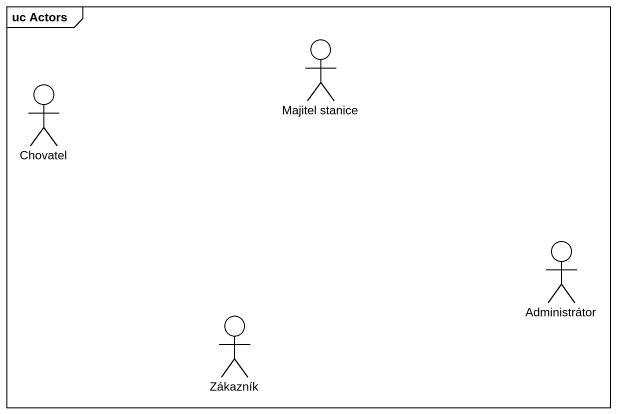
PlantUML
@startuml
mainframe uc Actors
actor "Majitel stanice" as Majitel_stanice
actor Chovatel
actor Administrátor
actor Zákazník
@enduml
